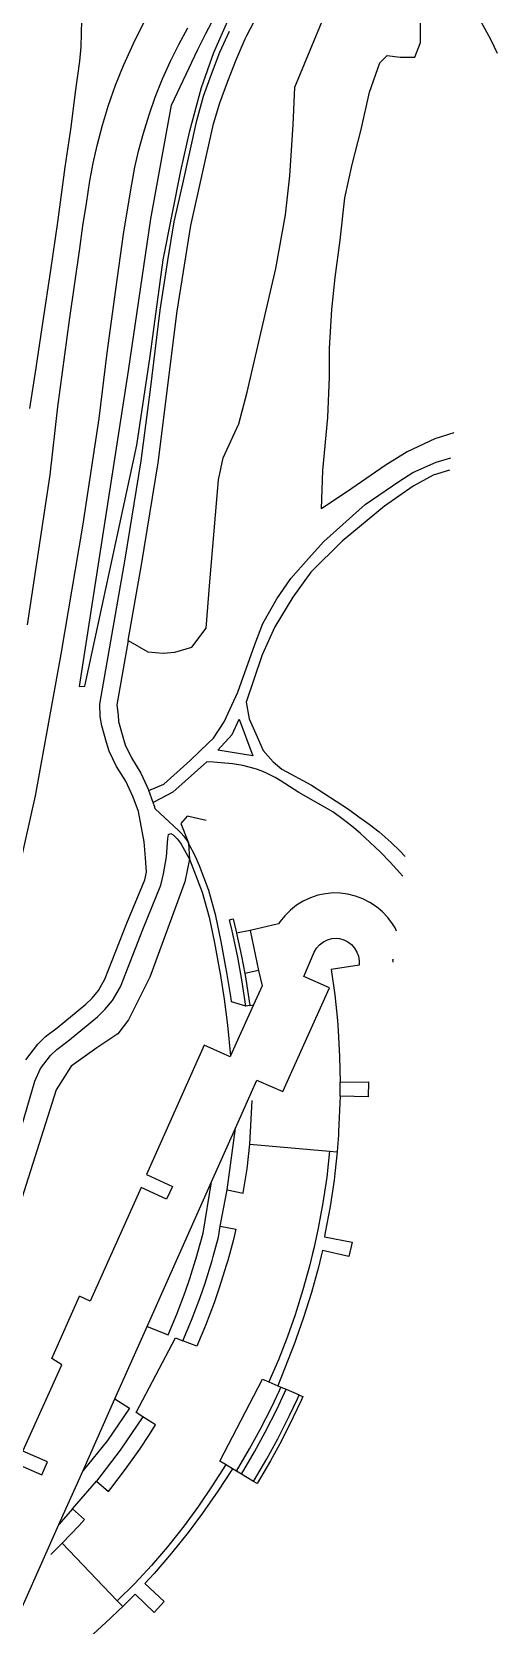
# Model space of a CAD drawing. Header units: millimetres. Extents: x 111502 to 977541, y 8702 to 1044108.
# Drawn here: x 975277.8 to 975359.7, y 475461.6 to 475741.9 of the extents above; entities that cross this region are included whole.
import ezdxf

# ---------------------------------------------------------------- set-up
doc = ezdxf.new("R2010")
doc.units = ezdxf.units.MM
doc.header["$LTSCALE"] = 0.25
doc.layers.add('X HVSS Site Background', color=8, linetype='Continuous')

# ---------------------------------------------------------------- blocks, each defined once
blk = doc.blocks.new('OS MAP')
at = {"layer": 'X HVSS Site Background'}
for points in [[(489058.56, 240102.46), (489060.65, 240105.25), (489062.02, 240106.57), (489064.08, 240108.09), (489069.11, 240112.25), (489070.21, 240113.33), (489071.32, 240114.64), (489072.47, 240116.66), (489076.32, 240126.52), (489079.04, 240133.13), (489079.45, 240134.13), (489079.75, 240135.46), (489079.6, 240138), (489079.35, 240140.8), (489078.34, 240146.13), (489077.44, 240148.68), (489076.13, 240151.47), (489074.52, 240154.09), (489073.2, 240156.75), (489072.76, 240158.27), (489071.92, 240161.23), (489071.63, 240162.85), (489071.55, 240165.03), (489076.01, 240190.54), (489078.86, 240207.82), (489080.46, 240220.39), (489082.18, 240234.36), (489083.54, 240243.1), (489084.65, 240249.87), (489086.16, 240256.56), (489088.63, 240267.71), (489089.8, 240272), (489091.2, 240275.85), (489092.7, 240279.7), (489094.4, 240283.45)], [(489076.56, 240176.22), (489078.88, 240189.52), (489081.85, 240207.49), (489085.18, 240234.19), (489087.59, 240249.25), (489091.57, 240267.1), (489092.7, 240270.8), (489094.05, 240274.65), (489095.55, 240278.4), (489097.15, 240282.1), (489097.45, 240282.65), (489099.4, 240286.5)], [(489068, 240168.15), (489076.6, 240223.65), (489080.55, 240250.4), (489084.19, 240270.42), (489088.8, 240280.18), (489090.23, 240283.04), (489091.73, 240285.86), (489093.29, 240288.66), (489095.08, 240291.66), (489096.98, 240294.59), (489099, 240297.44), (489101.02, 240300.13), (489103.08, 240302.79), (489105.19, 240305.41), (489107.39, 240307.95), (489110.24, 240311.16), (489113.2, 240314.26), (489115.27, 240316.23), (489119.97, 240320.77), (489124.62, 240324.86), (489127.4, 240327.05), (489130.23, 240329.16), (489134.78, 240332.34)], [(489068, 240168.15), (489068.91, 240168.23), (489078.09, 240210.62), (489080.42, 240226.26), (489082.69, 240243.18), (489085.82, 240258.86), (489087.37, 240265.88), (489089.44, 240273.53), (489091.64, 240279.66), (489094.25, 240285.64), (489098.28, 240292.98), (489104.2, 240301.74), (489108.89, 240307.82), (489119.35, 240318.99), (489125.42, 240324.22), (489132.31, 240329.34), (489135.4, 240331.37), (489134.78, 240332.34)], [(489055.4, 240127.15), (489060.25, 240148.9), (489064.75, 240173.85), (489068.55, 240196.35), (489071.43, 240215.29), (489072.87, 240226.84), (489074.35, 240237.98), (489075.74, 240247.71), (489077, 240255.51), (489077.73, 240259.51), (489078.43, 240262.52), (489079.25, 240265.5), (489080.22, 240268.69), (489081.32, 240271.84), (489082.6, 240275.02), (489084.01, 240278.13), (489085.47, 240281.09), (489087.05, 240283.98)], [(489076.56, 240176.22), (489080.01, 240174.27), (489082.71, 240173.99), (489084.74, 240174.18), (489087.73, 240175.05), (489090.24, 240178.43), (489090.92, 240186.53), (489092.46, 240204.49), (489093.24, 240208.35), (489096.04, 240214.33), (489097.48, 240219.93), (489102.5, 240241.65), (489104.24, 240251.11), (489105.01, 240257.97), (489105.59, 240266.94), (489105.88, 240273.6), (489114.67, 240294.84)], [(489064.41, 240312.43), (489065.45, 240308.96), (489066.02, 240306.92), (489066.55, 240304.87), (489067.13, 240301.9), (489067.55, 240298.9), (489067.93, 240295.65), (489068.16, 240292.38), (489068.29, 240288.87), (489068.32, 240285.35), (489068.29, 240283.02), (489068.2, 240280.69), (489067.97, 240278.16), (489067.25, 240272.69), (489066.44, 240266.56), (489065.43, 240259.47), (489064.09, 240249.84), (489062.89, 240241.38), (489061.54, 240232.47), (489060.29, 240224.21), (489059.18, 240217.07)], [(489058.85, 240179), (489062.85, 240205.35), (489064.19, 240217.36), (489066.25, 240232.61), (489068.02, 240245.22), (489068.59, 240249.17), (489069.19, 240253.13), (489069.8, 240257.07), (489070.37, 240260.2), (489071.07, 240263.31), (489072.01, 240266.88), (489073.09, 240270.41), (489074.32, 240273.92), (489075.72, 240277.36), (489077.46, 240281.25), (489079.35, 240285.08), (489082.34, 240290.47), (489086.49, 240297.13), (489088.04, 240299.58), (489089.61, 240302), (489091.29, 240304.35), (489095.05, 240309.14), (489096.3, 240310.76)], [(489133.81, 240212.76), (489130.51, 240211.72), (489125.64, 240209.43), (489121.77, 240207), (489115.9, 240202.99), (489110.53, 240199.41), (489110.81, 240206.14), (489111.67, 240215.45), (489111.96, 240222.61), (489111.96, 240227.62), (489112.39, 240234.49), (489112.96, 240240.07), (489113.82, 240246.66), (489114.68, 240254.1), (489115.97, 240259.97), (489117.54, 240266.13), (489118.97, 240272.72), (489120.84, 240277.87), (489122.12, 240279.16), (489124.41, 240278.87), (489126.99, 240278.87), (489127.99, 240281.45), (489127.99, 240286.03)], [(489137.3, 240287.46), (489140.31, 240282.02), (489141.46, 240279.53)], [(489090.68, 240158.21), (489091.53, 240159.03), (489093.46, 240161.93), (489095.82, 240167.14), (489098.81, 240175.54), (489100.26, 240179.21), (489102.72, 240183.55), (489105.18, 240187.12), (489108.27, 240190.65), (489110.98, 240193.64), (489118.26, 240200.15), (489124.15, 240204.21), (489126.61, 240205.8), (489130.72, 240207.59), (489133.31, 240208.38)], [(489133.06, 240206.2), (489130.18, 240205.31), (489126.69, 240203.4), (489121.64, 240199.85), (489114.2, 240193.71), (489108.67, 240188.25), (489105.54, 240183.88), (489102.33, 240178.62), (489100.14, 240173.69), (489097.28, 240165.38), (489097.82, 240162.48), (489099.47, 240158.75), (489100.32, 240156.91), (489102.03, 240154.92), (489103.56, 240153.62), (489108.78, 240150.8), (489115.33, 240146.54), (489117.14, 240145.24), (489118.93, 240143.92), (489120.68, 240142.55), (489122.81, 240140.7), (489124.35, 240139.21), (489125.28, 240138.24)], [(489076.56, 240176.22), (489074.58, 240164.9), (489074.77, 240163.12), (489074.87, 240161.99), (489075.7, 240158.89), (489076, 240157.86), (489077.14, 240155.57), (489078.79, 240152.87), (489080.2, 240149.87)], [(489092.32, 240156.94), (489094.83, 240159.69), (489096.05, 240162.42), (489098.45, 240155.92), (489092.32, 240156.94)], [(489080.2, 240149.87), (489082.84, 240150.97), (489087.47, 240155.12), (489090.68, 240158.21)], [(489124.88, 240134.79), (489122.66, 240137.25), (489120.85, 240139.08), (489117.35, 240142.34), (489115.89, 240143.56), (489114.39, 240144.74), (489112.53, 240146.07), (489106.57, 240149.5), (489105.73, 240150.01), (489104.9, 240150.55), (489104.08, 240151.09), (489103.26, 240151.62), (489102.41, 240152.13), (489100.76, 240152.96), (489099.94, 240153.29), (489099.11, 240153.59), (489097.82, 240153.98), (489096.7, 240154.24), (489094.9, 240154.55), (489091.54, 240154.82), (489090.37, 240154.89), (489084.4, 240149.56), (489080.96, 240147.73)], [(489080.96, 240147.73), (489080.2, 240149.87)], [(489087.16, 240140.61), (489086.97, 240140.97), (489086.43, 240141.68), (489085.76, 240142.44), (489085.4, 240142.84), (489081.31, 240146.61), (489081.25, 240146.91), (489080.96, 240147.73)], [(489090.28, 240144.55), (489086.91, 240145.32), (489085.83, 240144.06), (489087.16, 240140.63), (489087.16, 240140.61)], [(489057.42, 240089.45), (489060.12, 240098.71), (489061.15, 240100.92), (489062.91, 240103.26), (489063.97, 240104.29), (489065.94, 240105.74), (489071.13, 240110.03), (489072.43, 240111.31), (489073.79, 240112.91), (489075.17, 240115.34), (489079.1, 240125.4), (489082.32, 240133.21), (489082.77, 240135.18), (489083.28, 240138.21), (489083.53, 240141.4), (489083.66, 240142.1), (489084.08, 240142.29), (489084.48, 240142.08), (489085.16, 240141.32), (489085.48, 240140.97), (489085.89, 240140.43), (489087.31, 240137.78)], [(489087.16, 240140.61), (489087.31, 240137.78)], [(489097.26, 240111.93), (489094.72, 240112.7), (489094.65, 240113.27), (489093.91, 240117.83), (489093.74, 240118.75), (489092.91, 240123.3), (489091.95, 240127.82), (489090.73, 240132.26), (489089.12, 240136.57), (489088.4, 240138.25), (489087.16, 240140.61)], [(489087.31, 240137.78), (489086.52, 240133.8), (489080.38, 240117.01), (489076.6, 240109.48), (489074.75, 240107.05), (489071.02, 240104.61), (489066.52, 240101.35), (489063.91, 240097.19), (489047.29, 240045.02), (489031.83, 240004.49), (489012.91, 239962.68), (489001.36, 239938.26), (488998.89, 239917.36)], [(489087.31, 240137.78), (489087.95, 240136.27), (489089.58, 240131.99), (489090.79, 240127.57), (489091.74, 240123.06), (489092.57, 240118.53), (489092.72, 240117.67), (489093.46, 240113.13), (489094.03, 240108.57), (489094.56, 240103.19)], [(489123.77, 240125.12), (489123.49, 240125.7), (489123.06, 240126.4), (489122.23, 240127.5), (489121.28, 240128.5), (489120.22, 240129.39), (489119.06, 240130.15), (489117.83, 240130.78), (489116.54, 240131.28), (489115.21, 240131.62), (489113.84, 240131.8), (489112.64, 240131.83), (489111.26, 240131.7), (489109.91, 240131.41), (489108.6, 240130.96), (489107.35, 240130.37), (489106.17, 240129.65), (489105.09, 240128.8), (489104.1, 240127.83), (489103.24, 240126.75), (489103.01, 240126.42), (489098.03, 240125.25)], [(489097.26, 240111.93), (489096.56, 240116.56), (489095.82, 240120.56), (489094.83, 240125.14), (489094.35, 240127.12), (489095.03, 240127.28), (489095.51, 240125.3), (489095.63, 240124.76)], [(489098.03, 240125.25), (489095.63, 240124.76)], [(489098.03, 240125.25), (489099.47, 240118.17)], [(489095.41, 240090.47), (489099.18, 240098.91), (489099.43, 240098.75), (489103.74, 240096.9), (489111.94, 240115.15), (489107.42, 240117.16), (489109.29, 240121.42), (489109.7, 240122.12), (489110.23, 240122.72), (489110.88, 240123.21), (489111.6, 240123.58), (489112.38, 240123.8), (489113.19, 240123.87), (489113.7, 240123.83), (489114.48, 240123.61), (489115.19, 240123.25), (489115.83, 240122.74), (489116.36, 240122.13), (489116.78, 240121.44), (489117.06, 240120.68), (489117.19, 240119.89), (489117.16, 240119.15), (489112.27, 240118.34), (489112.9, 240113.89), (489113.36, 240109.41), (489113.51, 240107.55), (489113.75, 240103.06), (489113.82, 240098.57), (489113.82, 240098.55)], [(489095.63, 240124.76), (489096.51, 240120.71), (489097.07, 240117.68)], [(489123.15, 240119.68), (489123.08, 240120.1), (489123.2, 240120.12)], [(489099.47, 240118.17), (489097.07, 240117.68)], [(489097.07, 240117.68), (489097.25, 240116.68), (489097.95, 240112.04)], [(489099.47, 240118.17), (489100.1, 240115.49), (489098.59, 240112.14)], [(489098.59, 240112.14), (489095.55, 240105.38), (489094.56, 240103.19)], [(489097.95, 240112.04), (489097.26, 240111.93)], [(489097.95, 240112.04), (489098.59, 240112.14)], [(489094.56, 240103.19), (489094.48, 240103.01), (489089.91, 240105.07), (489079.76, 240082.3), (489084.32, 240080.2), (489083.3, 240077.94), (489078.86, 240080.04), (489069.86, 240060.04), (489067.97, 240060.88)], [(489113.82, 240098.55), (489118.8, 240098.58), (489118.78, 240095.97), (489113.82, 240096.09)], [(489113.82, 240096.09), (489113.82, 240098.55)], [(489097.97, 240087.63), (489098.38, 240095.3)], [(489113.82, 240096.09), (489113.56, 240089.89), (489113.52, 240089.2), (489113.39, 240087.13), (489113.3, 240086.27)], [(489091.19, 240080.99), (489095.41, 240090.47)], [(489093.99, 240079.59), (489095.41, 240090.47)], [(489093.99, 240079.59), (489096.79, 240079.04), (489096.79, 240079.06), (489097.46, 240083.32), (489097.97, 240087.61), (489097.97, 240087.63)], [(489097.97, 240087.63), (489111.98, 240086.39)], [(489111.98, 240086.39), (489111.47, 240081.85), (489110.8, 240077.33), (489109.97, 240072.84), (489109.18, 240069.26), (489108.98, 240068.38), (489108.49, 240066.4), (489107.28, 240061.99), (489105.91, 240057.63), (489104.57, 240053.8), (489104.4, 240053.32), (489102.98, 240049.68), (489101.27, 240045.84)], [(489113.3, 240086.27), (489112.91, 240082.48), (489112.76, 240081.31), (489112.07, 240076.68), (489111.22, 240072.07), (489111.08, 240071.36), (489115.94, 240070.39), (489115.37, 240067.86), (489110.72, 240068.91), (489110.52, 240068.02), (489110.02, 240066), (489108.8, 240061.54), (489107.41, 240057.13), (489106.06, 240053.28), (489105.88, 240052.77), (489102.9, 240045.14)], [(489111.98, 240086.39), (489113.3, 240086.27)], [(489079.88, 240055.59), (489091.19, 240080.99)], [(489079.88, 240055.59), (489083.57, 240054.12), (489085.1, 240057.74), (489086.57, 240061.6), (489087.41, 240064.03), (489088.65, 240068), (489088.82, 240068.62), (489089.75, 240072), (489091.19, 240080.99)], [(489092.74, 240073.19), (489093.99, 240079.59)], [(489092.74, 240073.19), (489095.47, 240072.66), (489094.99, 240070.62), (489094.05, 240067.18), (489093.85, 240066.46), (489092.56, 240062.34), (489091.67, 240059.75), (489090.13, 240055.72), (489088.61, 240052.12), (489086.17, 240053.07)], [(489086.17, 240053.07), (489087.7, 240056.7), (489089.21, 240060.64), (489090.07, 240063.16), (489091.34, 240067.2), (489091.52, 240067.88), (489092.45, 240071.27), (489092.74, 240073.19)], [(489044.19, 240001.48), (489049.97, 240013.72), (489054.06, 240012.23), (489054.09, 240012.31), (489054.46, 240013.41), (489049.91, 240015.4), (489057.08, 240031.34), (489061.36, 240029.48), (489062.38, 240031.74), (489058.04, 240033.66), (489064.89, 240048.81), (489063.14, 240049.96), (489067.97, 240060.88)], [(489074.21, 240042.84), (489079.88, 240055.59)], [(489079.13, 240039.69), (489077.95, 240040.45), (489084.86, 240053.58), (489086.17, 240053.07)], [(489093.68, 240031.26), (489092.65, 240031.88), (489100.17, 240046.31), (489101.27, 240045.84)], [(489095.61, 240030.12), (489097.91, 240034.03), (489099.78, 240037.42), (489101.8, 240041.43), (489103.16, 240044.33), (489103.43, 240044.91)], [(489096.46, 240029.6), (489098.78, 240033.53), (489100.66, 240036.95), (489102.7, 240040.99), (489104.07, 240043.91), (489104.35, 240044.52)], [(489101.27, 240045.84), (489102.9, 240045.14)], [(489102.9, 240045.14), (489103.43, 240044.91)], [(489103.43, 240044.91), (489104.35, 240044.52), (489106.65, 240043.53)], [(489068.62, 240030.26), (489074.21, 240042.84)], [(489074.21, 240042.84), (489076.77, 240041.21), (489072.9, 240035.5), (489068.62, 240030.26)], [(489106.65, 240043.53), (489106.83, 240043.45), (489107.29, 240043.25), (489106.97, 240042.56), (489105.58, 240039.59), (489103.49, 240035.46), (489101.56, 240031.95), (489099.21, 240027.96), (489098.61, 240028.32)], [(489098.61, 240028.32), (489100.95, 240032.3), (489102.87, 240035.79), (489104.95, 240039.9), (489106.34, 240042.86), (489106.65, 240043.53)], [(489070.98, 240028.38), (489073.08, 240026.56), (489073.49, 240027.06), (489076.1, 240030.47), (489078.57, 240033.98), (489080.28, 240036.56), (489081.33, 240038.28), (489079.13, 240039.69)], [(489079.13, 240039.69), (489075.15, 240033.82), (489070.98, 240028.38)], [(489064.36, 240020.76), (489064.42, 240020.9), (489064.6, 240021.25), (489068.62, 240030.26)], [(489093.68, 240031.26), (489093.64, 240031.19), (489091.35, 240027.53), (489088.93, 240023.96), (489086.37, 240020.48), (489083.69, 240017.09), (489083.44, 240016.79), (489080.63, 240013.52), (489077.69, 240010.35), (489074.64, 240007.3)], [(489094.9, 240030.54), (489092.32, 240026.57), (489089.64, 240022.74), (489087.08, 240019.33), (489084.16, 240015.68), (489081.12, 240012.14), (489079.48, 240010.33), (489082.89, 240007.17), (489081.12, 240005.28), (489077.78, 240008.5), (489075.59, 240006.31)], [(489094.9, 240030.54), (489093.68, 240031.26)], [(489095.61, 240030.12), (489094.9, 240030.54)], [(489098.61, 240028.32), (489096.46, 240029.6), (489095.61, 240030.12)], [(489066.74, 240023.5), (489070.98, 240028.38)], [(489066.74, 240023.5), (489064.36, 240020.76)], [(489064.94, 240017.44), (489067.91, 240020.54), (489068.88, 240021.64), (489066.74, 240023.5)], [(489075.59, 240006.31), (489074.91, 240005.64), (489073.43, 240004.24), (489070.31, 240001.37)], [(489055.15, 240000), (489064.36, 240020.76)], [(489064.94, 240017.44), (489062.96, 240015.46)], [(489074.64, 240007.3), (489064.94, 240017.44)], [(489074.64, 240007.3), (489075.59, 240006.31)]]:
    blk.add_lwpolyline(points, dxfattribs=at)

msp = doc.modelspace()

# ---------------------------------------------------------------- block references
at = {"lineweight": 0}
msp.add_blockref('OS MAP', (486218.2, 235458.61), dxfattribs=at)

doc.saveas('drawing.dxf')
